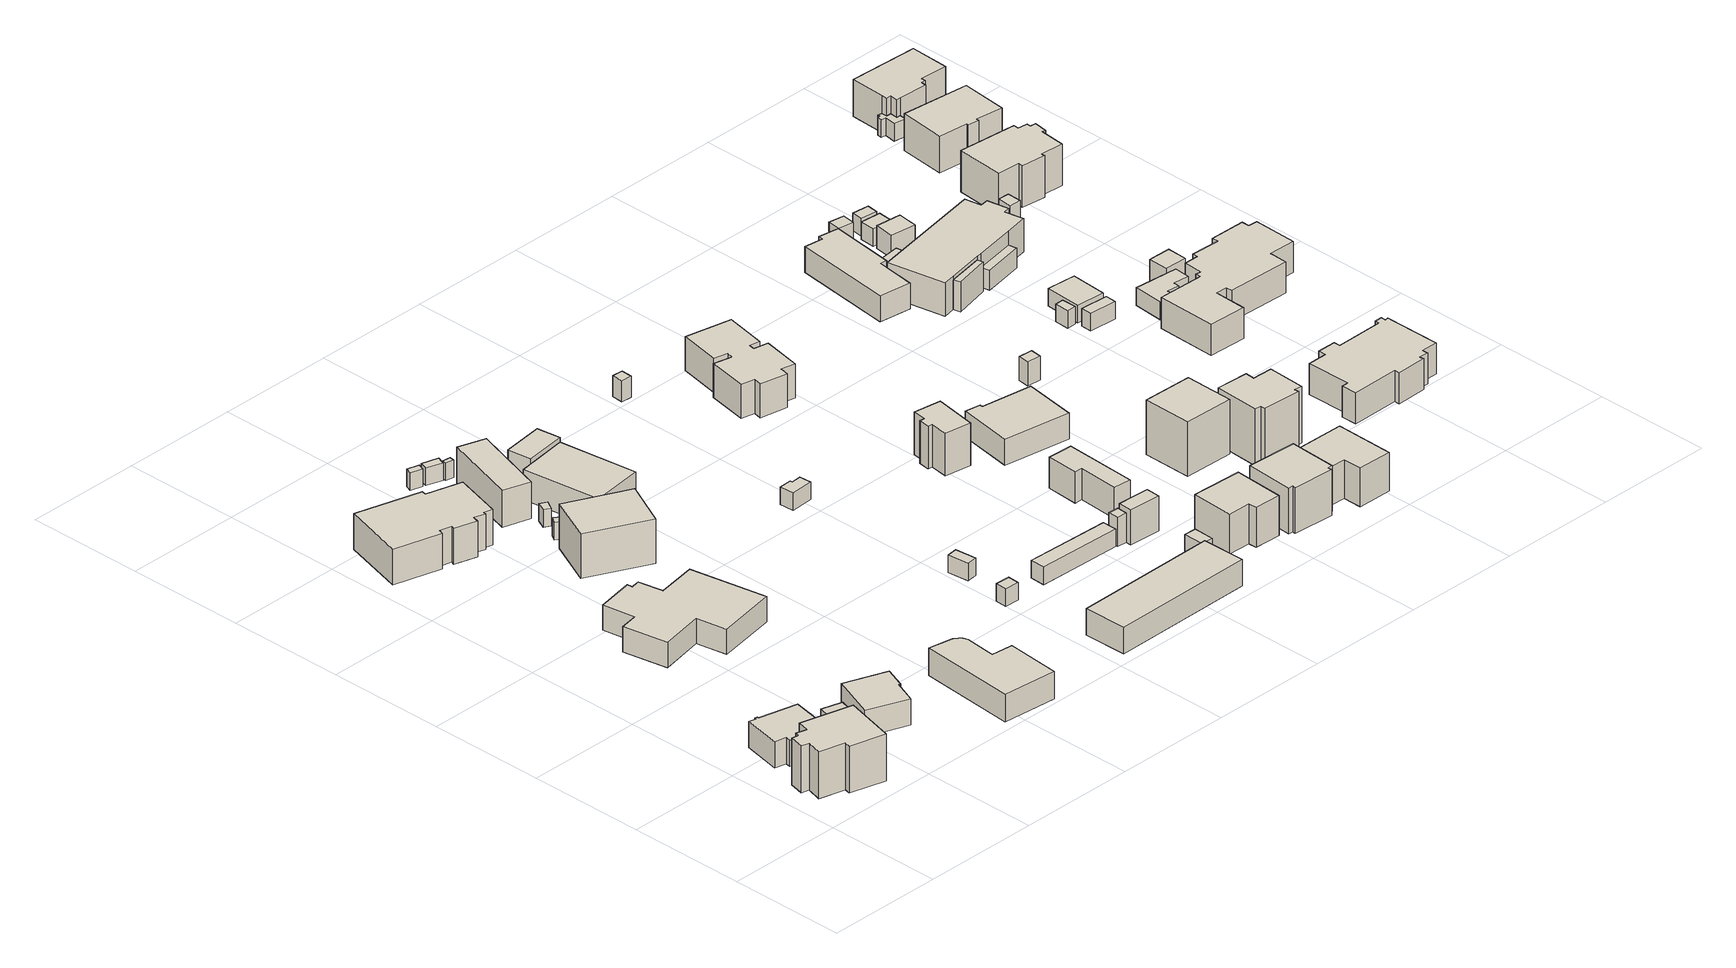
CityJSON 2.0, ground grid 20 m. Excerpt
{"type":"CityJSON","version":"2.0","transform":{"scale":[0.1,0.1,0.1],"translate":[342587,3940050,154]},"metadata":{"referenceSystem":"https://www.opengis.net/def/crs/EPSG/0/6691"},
"CityObjects":{
"building1":{"type":"Building","attributes":{"usage":"411","measuredHeight":9.1,"storeysAboveGround":2,"BuildingIDAttribute.prefecture":"14","BuildingIDAttribute.city":"14151","BuildingDetailAttribute.totalFloorArea":157.41,"BuildingDetailAttribute.buildingFootprintArea":78.7,"BuildingDetailAttribute.buildingStructureType":"610","BuildingDetailAttribute.buildingStructureOrgType":"2","BuildingDetailAttribute.orgUsage":"10","BuildingDetailAttribute.surveyYear":2015,"BuildingLandSlideRiskAttribute.description":"1","BuildingLandSlideRiskAttribute.areaType":"1"},"geometry":[{"type":"Solid","lod":"1","boundaries":[[[[0,1,2,3,4,5,6,7,8,9,10,11]],[[10,12,13,11]],[[9,14,12,10]],[[8,15,14,9]],[[7,16,15,8]],[[6,17,16,7]],[[5,18,17,6]],[[4,19,18,5]],[[3,20,19,4]],[[2,21,20,3]],[[1,22,21,2]],[[0,23,22,1]],[[11,13,23,0]],[[12,14,15,16,17,18,19,20,21,22,23,13]]]]}]},
"building2":{"type":"Building","attributes":{"usage":"411","measuredHeight":5.2,"storeysAboveGround":1,"BuildingIDAttribute.prefecture":"14","BuildingIDAttribute.city":"14151","BuildingDetailAttribute.totalFloorArea":47.4,"BuildingDetailAttribute.buildingFootprintArea":47.4,"BuildingDetailAttribute.buildingStructureType":"601","BuildingDetailAttribute.buildingStructureOrgType":"1","BuildingDetailAttribute.orgUsage":"10","BuildingDetailAttribute.surveyYear":2015,"BuildingLandSlideRiskAttribute.description":"1","BuildingLandSlideRiskAttribute.areaType":"1"},"geometry":[{"type":"Solid","lod":"1","boundaries":[[[[24,25,26,27,28,29,30,31,32,33,34,35]],[[34,36,37,35]],[[33,38,36,34]],[[32,39,38,33]],[[31,40,39,32]],[[30,41,40,31]],[[29,42,41,30]],[[28,43,42,29]],[[27,44,43,28]],[[26,45,44,27]],[[25,46,45,26]],[[24,47,46,25]],[[35,37,47,24]],[[36,38,39,40,41,42,43,44,45,46,47,37]]]]}]},
"building3":{"type":"Building","attributes":{"measuredHeight":3.4,"BuildingIDAttribute.prefecture":"14","BuildingIDAttribute.city":"14151","BuildingDetailAttribute.surveyYear":2015,"BuildingLandSlideRiskAttribute.description":"1","BuildingLandSlideRiskAttribute.areaType":"1"},"geometry":[{"type":"Solid","lod":"1","boundaries":[[[[48,49,50,51]],[[50,52,53,51]],[[49,54,52,50]],[[48,55,54,49]],[[51,53,55,48]],[[52,54,55,53]]]]}]},
"building4":{"type":"Building","attributes":{"usage":"402","measuredHeight":5.1,"storeysAboveGround":1,"BuildingIDAttribute.prefecture":"14","BuildingIDAttribute.city":"14151","BuildingDetailAttribute.totalFloorArea":48.58,"BuildingDetailAttribute.buildingFootprintArea":48.58,"BuildingDetailAttribute.buildingStructureType":"601","BuildingDetailAttribute.buildingStructureOrgType":"1","BuildingDetailAttribute.orgUsage":"71","BuildingDetailAttribute.surveyYear":2015,"BuildingLandSlideRiskAttribute.description":"1","BuildingLandSlideRiskAttribute.areaType":"1"},"geometry":[{"type":"Solid","lod":"1","boundaries":[[[[56,57,58,59,60,61]],[[60,62,63,61]],[[59,64,62,60]],[[58,65,64,59]],[[57,66,65,58]],[[56,67,66,57]],[[61,63,67,56]],[[62,64,65,66,67,63]]]]}]},
"building5":{"type":"Building","attributes":{"usage":"422","measuredHeight":5.3,"storeysAboveGround":1,"BuildingIDAttribute.prefecture":"14","BuildingIDAttribute.city":"14151","BuildingDetailAttribute.totalFloorArea":182.31,"BuildingDetailAttribute.buildingFootprintArea":182.31,"BuildingDetailAttribute.buildingStructureType":"601","BuildingDetailAttribute.buildingStructureOrgType":"1","BuildingDetailAttribute.orgUsage":"137","BuildingDetailAttribute.surveyYear":2015,"BuildingLandSlideRiskAttribute.description":"1","BuildingLandSlideRiskAttribute.areaType":"1"},"geometry":[{"type":"Solid","lod":"1","boundaries":[[[[68,69,70,71,72,73,74,75,76,77,78,79]],[[78,80,81,79]],[[77,82,80,78]],[[76,83,82,77]],[[75,84,83,76]],[[74,85,84,75]],[[73,86,85,74]],[[72,87,86,73]],[[71,88,87,72]],[[70,89,88,71]],[[69,90,89,70]],[[68,91,90,69]],[[79,81,91,68]],[[80,82,83,84,85,86,87,88,89,90,91,81]]]]}]},
"building6":{"type":"Building","attributes":{"usage":"411","measuredHeight":7.1,"storeysAboveGround":1,"BuildingIDAttribute.prefecture":"14","BuildingIDAttribute.city":"14151","BuildingDetailAttribute.totalFloorArea":147.9,"BuildingDetailAttribute.buildingFootprintArea":147.9,"BuildingDetailAttribute.buildingStructureType":"601","BuildingDetailAttribute.buildingStructureOrgType":"1","BuildingDetailAttribute.orgUsage":"10","BuildingDetailAttribute.surveyYear":2015,"BuildingLandSlideRiskAttribute.description":"1","BuildingLandSlideRiskAttribute.areaType":"1"},"geometry":[{"type":"Solid","lod":"1","boundaries":[[[[92,93,94,95,96,97,98,99,100,101,102,103,104,105]],[[104,106,107,105]],[[103,108,106,104]],[[102,109,108,103]],[[101,110,109,102]],[[100,111,110,101]],[[99,112,111,100]],[[98,113,112,99]],[[97,114,113,98]],[[96,115,114,97]],[[95,116,115,96]],[[94,117,116,95]],[[93,118,117,94]],[[92,119,118,93]],[[105,107,119,92]],[[106,108,109,110,111,112,113,114,115,116,117,118,119,107]]]]}]},
"building7":{"type":"Building","attributes":{"usage":"401","measuredHeight":5.6,"storeysAboveGround":1,"BuildingIDAttribute.prefecture":"14","BuildingIDAttribute.city":"14151","BuildingDetailAttribute.totalFloorArea":101.73,"BuildingDetailAttribute.buildingFootprintArea":101.73,"BuildingDetailAttribute.buildingStructureType":"601","BuildingDetailAttribute.buildingStructureOrgType":"1","BuildingDetailAttribute.orgUsage":"61","BuildingDetailAttribute.surveyYear":2015,"BuildingLandSlideRiskAttribute.description":"1","BuildingLandSlideRiskAttribute.areaType":"1"},"geometry":[{"type":"Solid","lod":"1","boundaries":[[[[120,121,122,123,124,125,126,127,128]],[[127,129,130,128]],[[126,131,129,127]],[[125,132,131,126]],[[124,133,132,125]],[[123,134,133,124]],[[122,135,134,123]],[[121,136,135,122]],[[120,137,136,121]],[[128,130,137,120]],[[129,131,132,133,134,135,136,137,130]]]]}]},
"building8":{"type":"Building","attributes":{"usage":"411","measuredHeight":8.4,"storeysAboveGround":2,"BuildingIDAttribute.prefecture":"14","BuildingIDAttribute.city":"14151","BuildingDetailAttribute.totalFloorArea":139.71,"BuildingDetailAttribute.buildingFootprintArea":69.86,"BuildingDetailAttribute.buildingStructureType":"610","BuildingDetailAttribute.buildingStructureOrgType":"2","BuildingDetailAttribute.orgUsage":"10","BuildingDetailAttribute.surveyYear":2015,"BuildingLandSlideRiskAttribute.description":"1","BuildingLandSlideRiskAttribute.areaType":"1"},"geometry":[{"type":"Solid","lod":"1","boundaries":[[[[138,139,140,141]],[[140,142,143,141]],[[139,144,142,140]],[[138,145,144,139]],[[141,143,145,138]],[[142,144,145,143]]]]}]},
"building9":{"type":"Building","attributes":{"BuildingIDAttribute.prefecture":"14","BuildingIDAttribute.city":"14151","BuildingDetailAttribute.surveyYear":2015,"BuildingLandSlideRiskAttribute.description":"1","BuildingLandSlideRiskAttribute.areaType":"1"},"geometry":[{"type":"Solid","lod":"1","boundaries":[[[[146,147,148,149]],[[148,150,151,149]],[[147,152,150,148]],[[146,153,152,147]],[[149,151,153,146]],[[150,152,153,151]]]]}]},
"building10":{"type":"Building","attributes":{"BuildingIDAttribute.prefecture":"14","BuildingIDAttribute.city":"14151","BuildingDetailAttribute.surveyYear":2015,"BuildingLandSlideRiskAttribute.description":"1","BuildingLandSlideRiskAttribute.areaType":"1"},"geometry":[{"type":"Solid","lod":"1","boundaries":[[[[154,155,156,157]],[[156,158,159,157]],[[155,160,158,156]],[[154,161,160,155]],[[157,159,161,154]],[[158,160,161,159]]]]}]},
"building11":{"type":"Building","attributes":{"BuildingIDAttribute.prefecture":"14","BuildingIDAttribute.city":"14151","BuildingDetailAttribute.surveyYear":2015,"BuildingLandSlideRiskAttribute.description":"1","BuildingLandSlideRiskAttribute.areaType":"1"},"geometry":[{"type":"Solid","lod":"1","boundaries":[[[[162,163,164,165]],[[164,166,167,165]],[[163,168,166,164]],[[162,169,168,163]],[[165,167,169,162]],[[166,168,169,167]]]]}]},
"building12":{"type":"Building","attributes":{"usage":"411","measuredHeight":7.2,"storeysAboveGround":1,"BuildingIDAttribute.prefecture":"14","BuildingIDAttribute.city":"14151","BuildingDetailAttribute.totalFloorArea":51.09,"BuildingDetailAttribute.buildingFootprintArea":51.09,"BuildingDetailAttribute.buildingStructureType":"601","BuildingDetailAttribute.buildingStructureOrgType":"1","BuildingDetailAttribute.orgUsage":"10","BuildingDetailAttribute.surveyYear":2015,"BuildingLandSlideRiskAttribute.description":"1","BuildingLandSlideRiskAttribute.areaType":"1"},"geometry":[{"type":"Solid","lod":"1","boundaries":[[[[170,171,172,173]],[[172,174,175,173]],[[171,176,174,172]],[[170,177,176,171]],[[173,175,177,170]],[[174,176,177,175]]]]}]},
"building13":{"type":"Building","attributes":{"BuildingIDAttribute.prefecture":"14","BuildingIDAttribute.city":"14151","BuildingDetailAttribute.surveyYear":2015,"BuildingLandSlideRiskAttribute.description":"1","BuildingLandSlideRiskAttribute.areaType":"1"},"geometry":[{"type":"Solid","lod":"1","boundaries":[[[[178,179,180,181]],[[180,182,183,181]],[[179,184,182,180]],[[178,185,184,179]],[[181,183,185,178]],[[182,184,185,183]]]]}]},
"building14":{"type":"Building","attributes":{"measuredHeight":3.3,"BuildingIDAttribute.prefecture":"14","BuildingIDAttribute.city":"14151","BuildingDetailAttribute.surveyYear":2015,"BuildingLandSlideRiskAttribute.description":"1","BuildingLandSlideRiskAttribute.areaType":"1"},"geometry":[{"type":"Solid","lod":"1","boundaries":[[[[186,187,188,189]],[[188,190,191,189]],[[187,192,190,188]],[[186,193,192,187]],[[189,191,193,186]],[[190,192,193,191]]]]}]},
"building15":{"type":"Building","attributes":{"usage":"422","measuredHeight":5.8,"storeysAboveGround":2,"BuildingIDAttribute.prefecture":"14","BuildingIDAttribute.city":"14151","BuildingDetailAttribute.totalFloorArea":242.27,"BuildingDetailAttribute.buildingFootprintArea":121.13,"BuildingDetailAttribute.buildingStructureType":"601","BuildingDetailAttribute.buildingStructureOrgType":"1","BuildingDetailAttribute.orgUsage":"137","BuildingDetailAttribute.surveyYear":2015,"BuildingLandSlideRiskAttribute.description":"1","BuildingLandSlideRiskAttribute.areaType":"1"},"geometry":[{"type":"Solid","lod":"1","boundaries":[[[[194,195,196,197,198]],[[197,199,200,198]],[[196,201,199,197]],[[195,202,201,196]],[[194,203,202,195]],[[198,200,203,194]],[[199,201,202,203,200]]]]}]},
"building16":{"type":"Building","attributes":{"measuredHeight":5.6,"BuildingIDAttribute.prefecture":"14","BuildingIDAttribute.city":"14151","BuildingDetailAttribute.surveyYear":2015,"BuildingLandSlideRiskAttribute.description":"1","BuildingLandSlideRiskAttribute.areaType":"1"},"geometry":[{"type":"Solid","lod":"1","boundaries":[[[[204,205,206,207]],[[206,208,209,207]],[[205,210,208,206]],[[204,211,210,205]],[[207,209,211,204]],[[208,210,211,209]]]]}]},
"building17":{"type":"Building","attributes":{"BuildingIDAttribute.prefecture":"14","BuildingIDAttribute.city":"14151","BuildingDetailAttribute.surveyYear":2015,"BuildingLandSlideRiskAttribute.description":"1","BuildingLandSlideRiskAttribute.areaType":"1"},"geometry":[{"type":"Solid","lod":"1","boundaries":[[[[212,213,214,215]],[[214,216,217,215]],[[213,218,216,214]],[[212,219,218,213]],[[215,217,219,212]],[[216,218,219,217]]]]}]},
"building18":{"type":"Building","attributes":{"BuildingIDAttribute.prefecture":"14","BuildingIDAttribute.city":"14151","BuildingDetailAttribute.surveyYear":2015,"BuildingLandSlideRiskAttribute.description":"1","BuildingLandSlideRiskAttribute.areaType":"1"},"geometry":[{"type":"Solid","lod":"1","boundaries":[[[[220,221,222,223]],[[222,224,225,223]],[[221,226,224,222]],[[220,227,226,221]],[[223,225,227,220]],[[224,226,227,225]]]]}]},
"building19":{"type":"Building","attributes":{"BuildingIDAttribute.prefecture":"14","BuildingIDAttribute.city":"14151","BuildingDetailAttribute.surveyYear":2015,"BuildingLandSlideRiskAttribute.description":"1","BuildingLandSlideRiskAttribute.areaType":"1"},"geometry":[{"type":"Solid","lod":"1","boundaries":[[[[228,229,230,231,232,233]],[[232,234,235,233]],[[231,236,234,232]],[[230,237,236,231]],[[229,238,237,230]],[[228,239,238,229]],[[233,235,239,228]],[[234,236,237,238,239,235]]]]}]},
"building20":{"type":"Building","attributes":{"usage":"431","measuredHeight":4.7,"storeysAboveGround":1,"BuildingIDAttribute.prefecture":"14","BuildingIDAttribute.city":"14151","BuildingDetailAttribute.totalFloorArea":155.9,"BuildingDetailAttribute.buildingFootprintArea":155.9,"BuildingDetailAttribute.buildingStructureType":"601","BuildingDetailAttribute.buildingStructureOrgType":"1","BuildingDetailAttribute.orgUsage":"141","BuildingDetailAttribute.surveyYear":2015,"BuildingLandSlideRiskAttribute.description":"1","BuildingLandSlideRiskAttribute.areaType":"1"},"geometry":[{"type":"Solid","lod":"1","boundaries":[[[[240,241,242,243]],[[242,244,245,243]],[[241,246,244,242]],[[240,247,246,241]],[[243,245,247,240]],[[244,246,247,245]]]]}]},
"building21":{"type":"Building","attributes":{"BuildingIDAttribute.prefecture":"14","BuildingIDAttribute.city":"14151","BuildingDetailAttribute.surveyYear":2015,"BuildingLandSlideRiskAttribute.description":"1","BuildingLandSlideRiskAttribute.areaType":"1"},"geometry":[{"type":"Solid","lod":"1","boundaries":[[[[248,249,250,251]],[[250,252,253,251]],[[249,254,252,250]],[[248,255,254,249]],[[251,253,255,248]],[[252,254,255,253]]]]}]},
"building22":{"type":"Building","attributes":{"measuredHeight":3.8,"BuildingIDAttribute.prefecture":"14","BuildingIDAttribute.city":"14151","BuildingDetailAttribute.surveyYear":2015,"BuildingLandSlideRiskAttribute.description":"1","BuildingLandSlideRiskAttribute.areaType":"1"},"geometry":[{"type":"Solid","lod":"1","boundaries":[[[[256,257,258,259]],[[258,260,261,259]],[[257,262,260,258]],[[256,263,262,257]],[[259,261,263,256]],[[260,262,263,261]]]]}]},
"building23":{"type":"Building","attributes":{"measuredHeight":5.1,"BuildingIDAttribute.prefecture":"14","BuildingIDAttribute.city":"14151","BuildingDetailAttribute.surveyYear":2015,"BuildingLandSlideRiskAttribute.description":"1","BuildingLandSlideRiskAttribute.areaType":"1"},"geometry":[{"type":"Solid","lod":"1","boundaries":[[[[264,265,266,267]],[[266,268,269,267]],[[265,270,268,266]],[[264,271,270,265]],[[267,269,271,264]],[[268,270,271,269]]]]}]},
"building24":{"type":"Building","attributes":{"measuredHeight":4,"BuildingIDAttribute.prefecture":"14","BuildingIDAttribute.city":"14151","BuildingDetailAttribute.surveyYear":2015,"BuildingLandSlideRiskAttribute.description":"1","BuildingLandSlideRiskAttribute.areaType":"1"},"geometry":[{"type":"Solid","lod":"1","boundaries":[[[[272,273,274,275]],[[274,276,277,275]],[[273,278,276,274]],[[272,279,278,273]],[[275,277,279,272]],[[276,278,279,277]]]]}]},
"building25":{"type":"Building","attributes":{"measuredHeight":6.2,"BuildingIDAttribute.prefecture":"14","BuildingIDAttribute.city":"14151","BuildingDetailAttribute.surveyYear":2015,"BuildingLandSlideRiskAttribute.description":"1","BuildingLandSlideRiskAttribute.areaType":"1"},"geometry":[{"type":"Solid","lod":"1","boundaries":[[[[280,281,282,283]],[[282,284,285,283]],[[281,286,284,282]],[[280,287,286,281]],[[283,285,287,280]],[[284,286,287,285]]]]}]},
"building26":{"type":"Building","attributes":{"usage":"421","measuredHeight":8,"storeysAboveGround":2,"BuildingIDAttribute.prefecture":"14","BuildingIDAttribute.city":"14151","BuildingDetailAttribute.totalFloorArea":49.6,"BuildingDetailAttribute.buildingFootprintArea":24.8,"BuildingDetailAttribute.buildingStructureType":"610","BuildingDetailAttribute.buildingStructureOrgType":"2","BuildingDetailAttribute.orgUsage":"120","BuildingDetailAttribute.surveyYear":2015,"BuildingLandSlideRiskAttribute.description":"1","BuildingLandSlideRiskAttribute.areaType":"1"},"geometry":[{"type":"Solid","lod":"1","boundaries":[[[[288,289,290,291,292,293,294,295]],[[294,296,297,295]],[[293,298,296,294]],[[292,299,298,293]],[[291,300,299,292]],[[290,301,300,291]],[[289,302,301,290]],[[288,303,302,289]],[[295,297,303,288]],[[296,298,299,300,301,302,303,297]]]]}]},
"building27":{"type":"Building","attributes":{"measuredHeight":7.4,"BuildingIDAttribute.prefecture":"14","BuildingIDAttribute.city":"14151","BuildingDetailAttribute.surveyYear":2015,"BuildingLandSlideRiskAttribute.description":"1","BuildingLandSlideRiskAttribute.areaType":"1"},"geometry":[{"type":"Solid","lod":"1","boundaries":[[[[304,305,306,307,308,309,310,311,312,313,314,315,316,317,318,319]],[[318,320,321,319]],[[317,322,320,318]],[[316,323,322,317]],[[315,324,323,316]],[[314,325,324,315]],[[313,326,325,314]],[[312,327,326,313]],[[311,328,327,312]],[[310,329,328,311]],[[309,330,329,310]],[[308,331,330,309]],[[307,332,331,308]],[[306,333,332,307]],[[305,334,333,306]],[[304,335,334,305]],[[319,321,335,304]],[[320,322,323,324,325,326,327,328,329,330,331,332,333,334,335,321]]]]}]},
"building28":{"type":"Building","attributes":{"measuredHeight":5.7,"BuildingIDAttribute.prefecture":"14","BuildingIDAttribute.city":"14151","BuildingDetailAttribute.surveyYear":2015,"BuildingLandSlideRiskAttribute.description":"1","BuildingLandSlideRiskAttribute.areaType":"1"},"geometry":[{"type":"Solid","lod":"1","boundaries":[[[[336,337,338,339,340,341]],[[340,342,343,341]],[[339,344,342,340]],[[338,345,344,339]],[[337,346,345,338]],[[336,347,346,337]],[[341,343,347,336]],[[342,344,345,346,347,343]]]]}]},
"building29":{"type":"Building","attributes":{"measuredHeight":7.9,"BuildingIDAttribute.prefecture":"14","BuildingIDAttribute.city":"14151","BuildingDetailAttribute.surveyYear":2015,"BuildingLandSlideRiskAttribute.description":"1","BuildingLandSlideRiskAttribute.areaType":"1"},"geometry":[{"type":"Solid","lod":"1","boundaries":[[[[348,349,350,351,352,353]],[[352,354,355,353]],[[351,356,354,352]],[[350,357,356,351]],[[349,358,357,350]],[[348,359,358,349]],[[353,355,359,348]],[[354,356,357,358,359,355]]]]}]},
"building30":{"type":"Building","attributes":{"usage":"401","measuredHeight":5.5,"storeysAboveGround":2,"BuildingIDAttribute.prefecture":"14","BuildingIDAttribute.city":"14151","BuildingDetailAttribute.totalFloorArea":133.52,"BuildingDetailAttribute.buildingFootprintArea":66.76,"BuildingDetailAttribute.buildingStructureType":"601","BuildingDetailAttribute.buildingStructureOrgType":"1","BuildingDetailAttribute.orgUsage":"61","BuildingDetailAttribute.surveyYear":2015,"BuildingLandSlideRiskAttribute.description":"1","BuildingLandSlideRiskAttribute.areaType":"1"},"geometry":[{"type":"Solid","lod":"1","boundaries":[[[[360,361,362,363,364,365]],[[364,366,367,365]],[[363,368,366,364]],[[362,369,368,363]],[[361,370,369,362]],[[360,371,370,361]],[[365,367,371,360]],[[366,368,369,370,371,367]]]]}]},
"building31":{"type":"Building","attributes":{"measuredHeight":8.7,"BuildingIDAttribute.prefecture":"14","BuildingIDAttribute.city":"14151","BuildingDetailAttribute.surveyYear":2015,"BuildingLandSlideRiskAttribute.description":"1","BuildingLandSlideRiskAttribute.areaType":"1"},"geometry":[{"type":"Solid","lod":"1","boundaries":[[[[372,373,374,375,376,377,378,379]],[[378,380,381,379]],[[377,382,380,378]],[[376,383,382,377]],[[375,384,383,376]],[[374,385,384,375]],[[373,386,385,374]],[[372,387,386,373]],[[379,381,387,372]],[[380,382,383,384,385,386,387,381]]]]}]},
"building32":{"type":"Building","attributes":{"measuredHeight":10.1,"BuildingIDAttribute.prefecture":"14","BuildingIDAttribute.city":"14151","BuildingDetailAttribute.surveyYear":2015,"BuildingLandSlideRiskAttribute.description":"1","BuildingLandSlideRiskAttribute.areaType":"1"},"geometry":[{"type":"Solid","lod":"1","boundaries":[[[[388,389,390,391]],[[390,392,393,391]],[[389,394,392,390]],[[388,395,394,389]],[[391,393,395,388]],[[392,394,395,393]]]]}]},
"building33":{"type":"Building","attributes":{"measuredHeight":7.5,"BuildingIDAttribute.prefecture":"14","BuildingIDAttribute.city":"14151","BuildingDetailAttribute.surveyYear":2015,"BuildingLandSlideRiskAttribute.description":"1","BuildingLandSlideRiskAttribute.areaType":"1"},"geometry":[{"type":"Solid","lod":"1","boundaries":[[[[396,397,398,399,400,401,402,403]],[[402,404,405,403]],[[401,406,404,402]],[[400,407,406,401]],[[399,408,407,400]],[[398,409,408,399]],[[397,410,409,398]],[[396,411,410,397]],[[403,405,411,396]],[[404,406,407,408,409,410,411,405]]]]}]},
"building34":{"type":"Building","attributes":{"measuredHeight":6.1,"BuildingIDAttribute.prefecture":"14","BuildingIDAttribute.city":"14151","BuildingDetailAttribute.surveyYear":2015,"BuildingLandSlideRiskAttribute.description":"1","BuildingLandSlideRiskAttribute.areaType":"1"},"geometry":[{"type":"Solid","lod":"1","boundaries":[[[[412,413,414,415]],[[414,416,417,415]],[[413,418,416,414]],[[412,419,418,413]],[[415,417,419,412]],[[416,418,419,417]]]]}]},
"building35":{"type":"Building","attributes":{"measuredHeight":10.5,"BuildingIDAttribute.prefecture":"14","BuildingIDAttribute.city":"14151","BuildingDetailAttribute.surveyYear":2015,"BuildingLandSlideRiskAttribute.description":"1","BuildingLandSlideRiskAttribute.areaType":"1"},"geometry":[{"type":"Solid","lod":"1","boundaries":[[[[420,421,422,423,424,425,426,427,428,429]],[[428,430,431,429]],[[427,432,430,428]],[[426,433,432,427]],[[425,434,433,426]],[[424,435,434,425]],[[423,436,435,424]],[[422,437,436,423]],[[421,438,437,422]],[[420,439,438,421]],[[429,431,439,420]],[[430,432,433,434,435,436,437,438,439,431]]]]}]},
"building36":{"type":"Building","attributes":{"usage":"411","measuredHeight":8.3,"storeysAboveGround":1,"BuildingIDAttribute.prefecture":"14","BuildingIDAttribute.city":"14151","BuildingDetailAttribute.totalFloorArea":92.36,"BuildingDetailAttribute.buildingFootprintArea":92.36,"BuildingDetailAttribute.buildingStructureType":"601","BuildingDetailAttribute.buildingStructureOrgType":"1","BuildingDetailAttribute.orgUsage":"10","BuildingDetailAttribute.surveyYear":2015,"BuildingLandSlideRiskAttribute.description":"1","BuildingLandSlideRiskAttribute.areaType":"1"},"geometry":[{"type":"Solid","lod":"1","boundaries":[[[[440,441,442,443,444,445,446,447,448]],[[447,449,450,448]],[[446,451,449,447]],[[445,452,451,446]],[[444,453,452,445]],[[443,454,453,444]],[[442,455,454,443]],[[441,456,455,442]],[[440,457,456,441]],[[448,450,457,440]],[[449,451,452,453,454,455,456,457,450]]]]}]},
"building37":{"type":"Building","attributes":{"measuredHeight":6.8,"BuildingIDAttribute.prefecture":"14","BuildingIDAttribute.city":"14151","BuildingDetailAttribute.surveyYear":2015,"BuildingLandSlideRiskAttribute.description":"1","BuildingLandSlideRiskAttribute.areaType":"1"},"geometry":[{"type":"Solid","lod":"1","boundaries":[[[[458,459,460,461]],[[460,462,463,461]],[[459,464,462,460]],[[458,465,464,459]],[[461,463,465,458]],[[462,464,465,463]]]]}]},
"building38":{"type":"Building","attributes":{"BuildingIDAttribute.prefecture":"14","BuildingIDAttribute.city":"14151","BuildingDetailAttribute.surveyYear":2015,"BuildingLandSlideRiskAttribute.description":"1","BuildingLandSlideRiskAttribute.areaType":"1"},"geometry":[{"type":"Solid","lod":"1","boundaries":[[[[466,467,468,469]],[[468,470,471,469]],[[467,472,470,468]],[[466,473,472,467]],[[469,471,473,466]],[[470,472,473,471]]]]}]},
"building39":{"type":"Building","attributes":{"BuildingIDAttribute.prefecture":"14","BuildingIDAttribute.city":"14151","BuildingDetailAttribute.surveyYear":2015,"BuildingLandSlideRiskAttribute.description":"1","BuildingLandSlideRiskAttribute.areaType":"1"},"geometry":[{"type":"Solid","lod":"1","boundaries":[[[[474,475,476,477]],[[476,478,479,477]],[[475,480,478,476]],[[474,481,480,475]],[[477,479,481,474]],[[478,480,481,479]]]]}]},
"building40":{"type":"Building","attributes":{"BuildingIDAttribute.prefecture":"14","BuildingIDAttribute.city":"14151","BuildingDetailAttribute.surveyYear":2015,"BuildingLandSlideRiskAttribute.description":"1","BuildingLandSlideRiskAttribute.areaType":"1"},"geometry":[{"type":"Solid","lod":"1","boundaries":[[[[482,483,484,485]],[[484,486,487,485]],[[483,488,486,484]],[[482,489,488,483]],[[485,487,489,482]],[[486,488,489,487]]]]}]},
"building41":{"type":"Building","attributes":{"BuildingIDAttribute.prefecture":"14","BuildingIDAttribute.city":"14151","BuildingDetailAttribute.surveyYear":2015,"BuildingLandSlideRiskAttribute.description":"1","BuildingLandSlideRiskAttribute.areaType":"1"},"geometry":[{"type":"Solid","lod":"1","boundaries":[[[[490,491,492,493]],[[492,494,495,493]],[[491,496,494,492]],[[490,497,496,491]],[[493,495,497,490]],[[494,496,497,495]]]]}]},
"building42":{"type":"Building","attributes":{"usage":"411","measuredHeight":7.7,"storeysAboveGround":1,"BuildingIDAttribute.prefecture":"14","BuildingIDAttribute.city":"14151","BuildingDetailAttribute.totalFloorArea":174.85,"BuildingDetailAttribute.buildingFootprintArea":174.85,"BuildingDetailAttribute.buildingStructureType":"601","BuildingDetailAttribute.buildingStructureOrgType":"1","BuildingDetailAttribute.orgUsage":"10","BuildingDetailAttribute.surveyYear":2015,"BuildingLandSlideRiskAttribute.description":"1","BuildingLandSlideRiskAttribute.areaType":"1"},"geometry":[{"type":"Solid","lod":"1","boundaries":[[[[498,499,500,501,461,460,502,503,504,505,506,507]],[[506,508,509,507]],[[505,510,508,506]],[[504,511,510,505]],[[503,512,511,504]],[[502,513,512,503]],[[460,514,513,502]],[[461,515,514,460]],[[501,516,515,461]],[[500,517,516,501]],[[499,518,517,500]],[[498,519,518,499]],[[507,509,519,498]],[[508,510,511,512,513,514,515,516,517,518,519,509]]]]}]},
"building43":{"type":"Building","attributes":{"usage":"411","storeysAboveGround":1,"BuildingIDAttribute.prefecture":"14","BuildingIDAttribute.city":"14151","BuildingDetailAttribute.totalFloorArea":25.11,"BuildingDetailAttribute.buildingFootprintArea":25.11,"BuildingDetailAttribute.buildingStructureType":"601","BuildingDetailAttribute.buildingStructureOrgType":"1","BuildingDetailAttribute.orgUsage":"10","BuildingDetailAttribute.surveyYear":2015,"BuildingLandSlideRiskAttribute.description":"1","BuildingLandSlideRiskAttribute.areaType":"1"},"geometry":[{"type":"Solid","lod":"1","boundaries":[[[[520,521,522,523]],[[522,524,525,523]],[[521,526,524,522]],[[520,527,526,521]],[[523,525,527,520]],[[524,526,527,525]]]]}]},
"building44":{"type":"Building","attributes":{"measuredHeight":5.1,"BuildingIDAttribute.prefecture":"14","BuildingIDAttribute.city":"14151","BuildingDetailAttribute.surveyYear":2015,"BuildingLandSlideRiskAttribute.description":"1","BuildingLandSlideRiskAttribute.areaType":"1"},"geometry":[{"type":"Solid","lod":"1","boundaries":[[[[528,529,530,531]],[[530,532,533,531]],[[529,534,532,530]],[[528,535,534,529]],[[531,533,535,528]],[[532,534,535,533]]]]}]},
"building45":{"type":"Building","attributes":{"BuildingIDAttribute.prefecture":"14","BuildingIDAttribute.city":"14151","BuildingDetailAttribute.surveyYear":2015,"BuildingLandSlideRiskAttribute.description":"1","BuildingLandSlideRiskAttribute.areaType":"1"},"geometry":[{"type":"Solid","lod":"1","boundaries":[[[[536,537,538,539]],[[538,540,541,539]],[[537,542,540,538]],[[536,543,542,537]],[[539,541,543,536]],[[540,542,543,541]]]]}]},
"building46":{"type":"Building","attributes":{"measuredHeight":3.8,"BuildingIDAttribute.prefecture":"14","BuildingIDAttribute.city":"14151","BuildingDetailAttribute.surveyYear":2015,"BuildingLandSlideRiskAttribute.description":"1","BuildingLandSlideRiskAttribute.areaType":"1"},"geometry":[{"type":"Solid","lod":"1","boundaries":[[[[544,545,501,500]],[[501,546,547,500]],[[545,548,546,501]],[[544,549,548,545]],[[500,547,549,544]],[[546,548,549,547]]]]}]},
"building47":{"type":"Building","attributes":{"BuildingIDAttribute.prefecture":"14","BuildingIDAttribute.city":"14151","BuildingDetailAttribute.surveyYear":2015,"BuildingLandSlideRiskAttribute.description":"1","BuildingLandSlideRiskAttribute.areaType":"1"},"geometry":[{"type":"Solid","lod":"1","boundaries":[[[[550,551,552,553]],[[552,554,555,553]],[[551,556,554,552]],[[550,557,556,551]],[[553,555,557,550]],[[554,556,557,555]]]]}]},
"building48":{"type":"Building","attributes":{"usage":"411","measuredHeight":6.9,"storeysAboveGround":1,"BuildingIDAttribute.prefecture":"14","BuildingIDAttribute.city":"14151","BuildingDetailAttribute.totalFloorArea":146.1,"BuildingDetailAttribute.buildingFootprintArea":146.1,"BuildingDetailAttribute.buildingStructureType":"601","BuildingDetailAttribute.buildingStructureOrgType":"1","BuildingDetailAttribute.orgUsage":"10","BuildingDetailAttribute.surveyYear":2015,"BuildingLandSlideRiskAttribute.description":"1","BuildingLandSlideRiskAttribute.areaType":"1"},"geometry":[{"type":"Solid","lod":"1","boundaries":[[[[558,559,560,561,562,563,564,565,566,567,568,569,570,571,572,573,574,575,576,577]],[[576,578,579,577]],[[575,580,578,576]],[[574,581,580,575]],[[573,582,581,574]],[[572,583,582,573]],[[571,584,583,572]],[[570,585,584,571]],[[569,586,585,570]],[[568,587,586,569]],[[567,588,587,568]],[[566,589,588,567]],[[565,590,589,566]],[[564,591,590,565]],[[563,592,591,564]],[[562,593,592,563]],[[561,594,593,562]],[[560,595,594,561]],[[559,596,595,560]],[[558,597,596,559]],[[577,579,597,558]],[[578,580,581,582,583,584,585,586,587,588,589,590,591,592,593,594,595,596,597,579]]]]}]},
"building49":{"type":"Building","attributes":{"usage":"411","storeysAboveGround":1,"BuildingIDAttribute.prefecture":"14","BuildingIDAttribute.city":"14151","BuildingDetailAttribute.totalFloorArea":25.26,"BuildingDetailAttribute.buildingFootprintArea":25.26,"BuildingDetailAttribute.buildingStructureType":"601","BuildingDetailAttribute.buildingStructureOrgType":"1","BuildingDetailAttribute.orgUsage":"10","BuildingDetailAttribute.surveyYear":2015,"BuildingLandSlideRiskAttribute.description":"1","BuildingLandSlideRiskAttribute.areaType":"1"},"geometry":[{"type":"Solid","lod":"1","boundaries":[[[[598,599,600,601,602,603,604,605]],[[604,606,607,605]],[[603,608,606,604]],[[602,609,608,603]],[[601,610,609,602]],[[600,611,610,601]],[[599,612,611,600]],[[598,613,612,599]],[[605,607,613,598]],[[606,608,609,610,611,612,613,607]]]]}]},
"building50":{"type":"Building","attributes":{"usage":"411","measuredHeight":7.8,"storeysAboveGround":2,"BuildingIDAttribute.prefecture":"14","BuildingIDAttribute.city":"14151","BuildingDetailAttribute.totalFloorArea":395.23,"BuildingDetailAttribute.buildingFootprintArea":197.62,"BuildingDetailAttribute.buildingStructureType":"601","BuildingDetailAttribute.buildingStructureOrgType":"1","BuildingDetailAttribute.orgUsage":"10","BuildingDetailAttribute.surveyYear":2015,"BuildingLandSlideRiskAttribute.description":"1","BuildingLandSlideRiskAttribute.areaType":"1"},"geometry":[{"type":"Solid","lod":"1","boundaries":[[[[614,615,616,617,618,619,620,621,622,623,624,625,626,627,628,629,630,631,632,633]],[[632,634,635,633]],[[631,636,634,632]],[[630,637,636,631]],[[629,638,637,630]],[[628,639,638,629]],[[627,640,639,628]],[[626,641,640,627]],[[625,642,641,626]],[[624,643,642,625]],[[623,644,643,624]],[[622,645,644,623]],[[621,646,645,622]],[[620,647,646,621]],[[619,648,647,620]],[[618,649,648,619]],[[617,650,649,618]],[[616,651,650,617]],[[615,652,651,616]],[[614,653,652,615]],[[633,635,653,614]],[[634,636,637,638,639,640,641,642,643,644,645,646,647,648,649,650,651,652,653,635]]]]}]},
"building51":{"type":"Building","attributes":{"measuredHeight":3.7,"BuildingIDAttribute.prefecture":"14","BuildingIDAttribute.city":"14151","BuildingDetailAttribute.surveyYear":2015,"BuildingLandSlideRiskAttribute.description":"1","BuildingLandSlideRiskAttribute.areaType":"1"},"geometry":[{"type":"Solid","lod":"1","boundaries":[[[[654,655,656,657]],[[656,658,659,657]],[[655,660,658,656]],[[654,661,660,655]],[[657,659,661,654]],[[658,660,661,659]]]]}]},
"building52":{"type":"Building","attributes":{"measuredHeight":4.2,"BuildingIDAttribute.prefecture":"14","BuildingIDAttribute.city":"14151","BuildingDetailAttribute.surveyYear":2015,"BuildingLandSlideRiskAttribute.description":"1","BuildingLandSlideRiskAttribute.areaType":"1"},"geometry":[{"type":"Solid","lod":"1","boundaries":[[[[662,663,664,665]],[[664,666,667,665]],[[663,668,666,664]],[[662,669,668,663]],[[665,667,669,662]],[[666,668,669,667]]]]}]},
"building53":{"type":"Building","attributes":{"usage":"411","measuredHeight":8.6,"storeysAboveGround":2,"BuildingIDAttribute.prefecture":"14","BuildingIDAttribute.city":"14151","BuildingDetailAttribute.totalFloorArea":144.04,"BuildingDetailAttribute.buildingFootprintArea":72.02,"BuildingDetailAttribute.buildingStructureType":"601","BuildingDetailAttribute.buildingStructureOrgType":"1","BuildingDetailAttribute.orgUsage":"10","BuildingDetailAttribute.surveyYear":2015,"BuildingLandSlideRiskAttribute.description":"1","BuildingLandSlideRiskAttribute.areaType":"1"},"geometry":[{"type":"Solid","lod":"1","boundaries":[[[[670,671,672,673,674,675,676,677,678,679,680,681,682,683]],[[682,684,685,683]],[[681,686,684,682]],[[680,687,686,681]],[[679,688,687,680]],[[678,689,688,679]],[[677,690,689,678]],[[676,691,690,677]],[[675,692,691,676]],[[674,693,692,675]],[[673,694,693,674]],[[672,695,694,673]],[[671,696,695,672]],[[670,697,696,671]],[[683,685,697,670]],[[684,686,687,688,689,690,691,692,693,694,695,696,697,685]]]]}]},
"building54":{"type":"Building","attributes":{"BuildingIDAttribute.prefecture":"14","BuildingIDAttribute.city":"14151","BuildingDetailAttribute.surveyYear":2015,"BuildingLandSlideRiskAttribute.description":"1","BuildingLandSlideRiskAttribute.areaType":"1"},"geometry":[{"type":"Solid","lod":"1","boundaries":[[[[698,699,700,701,702,703,704,705,706,707,708,709]],[[708,710,711,709]],[[707,712,710,708]],[[706,713,712,707]],[[705,714,713,706]],[[704,715,714,705]],[[703,716,715,704]],[[702,717,716,703]],[[701,718,717,702]],[[700,719,718,701]],[[699,720,719,700]],[[698,721,720,699]],[[709,711,721,698]],[[710,712,713,714,715,716,717,718,719,720,721,711]]]]}]},
"building55":{"type":"Building","attributes":{"usage":"411","measuredHeight":8.4,"storeysAboveGround":2,"BuildingIDAttribute.prefecture":"14","BuildingIDAttribute.city":"14151","BuildingDetailAttribute.totalFloorArea":131.51,"BuildingDetailAttribute.buildingFootprintArea":65.75,"BuildingDetailAttribute.buildingStructureType":"601","BuildingDetailAttribute.buildingStructureOrgType":"1","BuildingDetailAttribute.orgUsage":"10","BuildingDetailAttribute.surveyYear":2015,"BuildingLandSlideRiskAttribute.description":"1","BuildingLandSlideRiskAttribute.areaType":"1"},"geometry":[{"type":"Solid","lod":"1","boundaries":[[[[722,723,724,725,726,727,728,729]],[[728,730,731,729]],[[727,732,730,728]],[[726,733,732,727]],[[725,734,733,726]],[[724,735,734,725]],[[723,736,735,724]],[[722,737,736,723]],[[729,731,737,722]],[[730,732,733,734,735,736,737,731]]]]}]},
"building56":{"type":"Building","attributes":{"usage":"411","measuredHeight":7.8,"storeysAboveGround":2,"BuildingIDAttribute.prefecture":"14","BuildingIDAttribute.city":"14151","BuildingDetailAttribute.totalFloorArea":126.52,"BuildingDetailAttribute.buildingFootprintArea":63.26,"BuildingDetailAttribute.buildingStructureType":"601","BuildingDetailAttribute.buildingStructureOrgType":"1","BuildingDetailAttribute.orgUsage":"10","BuildingDetailAttribute.surveyYear":2015,"BuildingLandSlideRiskAttribute.description":"1","BuildingLandSlideRiskAttribute.areaType":"1"},"geometry":[{"type":"Solid","lod":"1","boundaries":[[[[738,739,740,741,742,743,744,745,746,747,748,749]],[[748,750,751,749]],[[747,752,750,748]],[[746,753,752,747]],[[745,754,753,746]],[[744,755,754,745]],[[743,756,755,744]],[[742,757,756,743]],[[741,758,757,742]],[[740,759,758,741]],[[739,760,759,740]],[[738,761,760,739]],[[749,751,761,738]],[[750,752,753,754,755,756,757,758,759,760,761,751]]]]}]}
},
"vertices":[
[84,47,6],[87,57,6],[43,68,6],[50,94,6],[37,97,6],[43,122,6],[54,120,6],[56,127,6],[74,122,6],[79,142,6],[168,119,6],[145,31,6],[168,119,86],[145,31,86],[79,142,86],[74,122,86],[56,127,86],[54,120,86],[43,122,86],[37,97,86],[50,94,86],[43,68,86],[87,57,86],[84,47,86],
[108,149,14],[106,141,14],[67,149,14],[69,158,14],[49,162,14],[63,227,14],[75,224,14],[75,227,14],[80,226,14],[80,223,14],[145,208,14],[132,144,14],[145,208,59],[132,144,59],[80,223,59],[80,226,59],[75,227,59],[75,224,59],[63,227,59],[49,162,59],[69,158,59],[67,149,59],[106,141,59],[108,149,59],
[156,131,15],[173,189,15],[208,179,15],[191,121,15],[208,179,46],[191,121,46],[173,189,46],[156,131,46],
[282,138,15],[267,99,15],[198,125,15],[227,200,15],[299,173,15],[285,137,15],[299,173,60],[285,137,60],[227,200,60],[198,125,60],[267,99,60],[282,138,60],
[124,577,32],[188,589,32],[189,580,32],[204,583,32],[212,541,32],[280,553,32],[304,422,32],[201,403,32],[191,455,32],[116,440,32],[102,516,32],[133,522,32],[102,516,75],[133,522,75],[116,440,75],[191,455,75],[201,403,75],[304,422,75],[280,553,75],[212,541,75],[204,583,75],[189,580,75],[188,589,75],[124,577,75],
[164,853,32],[163,848,32],[144,854,32],[141,843,32],[103,854,32],[105,860,32],[85,865,32],[82,857,32],[2,879,32],[32,986,32],[143,955,32],[141,948,32],[202,931,32],[179,849,32],[202,931,93],[179,849,93],[141,948,93],[143,955,93],[32,986,93],[2,879,93],[82,857,93],[85,865,93],[105,860,93],[103,854,93],[141,843,93],[144,854,93],[163,848,93],[164,853,93],
[463,1,13],[369,9,13],[383,175,13],[425,167,13],[432,162,13],[436,158,13],[439,150,13],[434,97,13],[471,93,13],[434,97,60],[471,93,60],[439,150,60],[436,158,60],[432,162,60],[425,167,60],[383,175,60],[369,9,60],[463,1,60],
[203,697,31],[240,775,31],[345,725,31],[307,647,31],[345,725,107],[307,647,107],[240,775,107],[203,697,107],
[242,787,39],[249,798,39],[263,789,39],[257,778,39],[263,789,69],[257,778,69],[249,798,69],[242,787,69],
[183,1018,49],[187,1029,49],[207,1023,49],[203,1012,49],[207,1023,79],[203,1012,79],[187,1029,79],[183,1018,79],
[272,829,42],[263,813,42],[252,819,42],[260,835,42],[252,819,72],[260,835,72],[263,813,72],[272,829,72],
[211,861,42],[250,989,42],[296,974,42],[257,847,42],[296,974,105],[257,847,105],[250,989,105],[211,861,105],
[209,1012,48],[213,1025,48],[241,1017,48],[236,1003,48],[241,1017,78],[236,1003,78],[213,1025,78],[209,1012,78],
[243,1004,44],[244,1012,44],[258,1010,44],[257,1002,44],[258,1010,74],[257,1002,74],[244,1012,74],[243,1004,74],
[305,894,42],[376,904,42],[394,770,42],[304,758,42],[286,891,42],[304,758,93],[286,891,93],[394,770,93],[376,904,93],[305,894,93],
[305,894,48],[300,935,48],[370,944,48],[376,904,48],[370,944,101],[376,904,101],[300,935,101],[305,894,101],
[602,206,27],[577,207,27],[578,227,27],[603,226,27],[578,227,57],[603,226,57],[577,207,57],[602,206,57],
[601,330,29],[605,294,29],[587,292,29],[583,328,29],[587,292,59],[583,328,59],[605,294,59],[601,330,59],
[559,620,38],[559,616,38],[576,617,38],[577,596,38],[538,594,38],[537,619,38],[538,594,68],[537,619,68],[577,596,68],[576,617,68],[559,616,68],[559,620,68],
[618,11,14],[617,85,14],[867,88,14],[868,14,14],[867,88,59],[868,14,59],[617,85,59],[618,11,59],
[656,207,28],[657,233,28],[802,228,28],[802,203,28],[802,228,58],[802,203,58],[657,233,58],[656,207,58],
[573,969,59],[572,950,59],[554,951,59],[555,970,59],[554,951,95],[555,970,95],[572,950,95],[573,969,95],
[807,204,25],[807,222,25],[825,221,25],[824,203,25],[825,221,75],[824,203,75],[807,222,75],[807,204,75],
[888,93,14],[867,94,14],[868,129,14],[889,128,14],[868,129,51],[889,128,51],[867,94,51],[888,93,51],
[831,201,18],[832,225,18],[887,222,18],[886,198,18],[887,222,78],[886,198,78],[832,225,78],[831,201,78],
[757,500,38],[761,530,38],[753,531,38],[756,550,38],[764,549,38],[767,572,38],[814,565,38],[802,493,38],[814,565,111],[802,493,111],[767,572,111],[764,549,111],[756,550,111],[753,531,111],[761,530,111],[757,500,111],
[754,868,49],[736,871,49],[734,861,49],[759,856,49],[746,789,49],[722,794,49],[719,779,49],[672,788,49],[675,802,49],[652,807,49],[665,875,49],[696,868,49],[699,879,49],[675,884,49],[689,954,49],[768,938,49],[689,954,107],[768,938,107],[675,884,107],[699,879,107],[696,868,107],[665,875,107],[652,807,107],[675,802,107],[672,788,107],[719,779,107],[722,794,107],[746,789,107],[759,856,107],[734,861,107],[736,871,107],[754,868,107],
[893,262,21],[862,264,21],[866,333,21],[853,333,21],[856,388,21],[899,386,21],[856,388,74],[899,386,74],[853,333,74],[866,333,74],[862,264,74],[893,262,74],
[958,73,12],[958,87,12],[919,88,12],[922,161,12],[1009,157,12],[1004,71,12],[1009,157,80],[1004,71,80],[922,161,80],[919,88,80],[958,87,80],[958,73,80],
[837,458,38],[852,552,38],[879,548,38],[878,543,38],[966,530,38],[952,440,38],[966,530,82],[952,440,82],[878,543,82],[879,548,82],[852,552,82],[837,458,82],
[1107,64,9],[1099,64,9],[1099,57,9],[1027,61,9],[1028,67,9],[1020,67,9],[1025,150,9],[1111,145,9],[1025,150,87],[1111,145,87],[1020,67,87],[1028,67,87],[1027,61,87],[1099,57,87],[1099,64,87],[1107,64,87],
[1020,352,19],[1106,350,19],[1105,266,19],[1019,268,19],[1105,266,112],[1019,268,112],[1106,350,112],[1020,352,112],
[1203,42,9],[1144,43,9],[1144,75,9],[1119,76,9],[1120,127,9],[1123,127,9],[1124,144,9],[1205,143,9],[1124,144,75],[1205,143,75],[1123,127,75],[1120,127,75],[1119,76,75],[1144,75,75],[1144,43,75],[1203,42,75],
[1031,591,45],[1029,572,45],[1005,574,45],[1007,593,45],[1005,574,86],[1007,593,86],[1029,572,86],[1031,591,86],
[1124,215,13],[1124,223,13],[1114,224,13],[1118,302,13],[1173,299,13],[1172,283,13],[1207,282,13],[1204,218,13],[1191,219,13],[1191,211,13],[1191,219,110],[1191,211,110],[1204,218,110],[1207,282,110],[1172,283,110],[1173,299,110],[1118,302,110],[1114,224,110],[1124,223,110],[1124,215,110],
[1031,892,58],[1029,877,58],[1022,825,58],[967,832,58],[988,1002,58],[1020,998,58],[1021,1006,58],[1056,1001,58],[1042,891,58],[1056,1001,102],[1042,891,102],[1021,1006,102],[1020,998,102],[988,1002,102],[967,832,102],[1022,825,102],[1029,877,102],[1031,892,102],
[1133,785,54],[1071,771,54],[1068,783,54],[1131,795,54],[1068,783,105],[1131,795,105],[1071,771,105],[1133,785,105],
[1054,892,58],[1051,915,58],[1092,920,58],[1095,897,58],[1092,920,88],[1095,897,88],[1051,915,88],[1054,892,88],
[1154,637,47],[1155,662,47],[1170,662,47],[1170,637,47],[1170,662,77],[1170,637,77],[1155,662,77],[1154,637,77],
[1064,1008,65],[1067,1030,65],[1094,1026,65],[1091,1004,65],[1094,1026,95],[1091,1004,95],[1067,1030,95],[1064,1008,95],
[1175,611,44],[1176,630,44],[1224,627,44],[1223,608,44],[1224,627,74],[1223,608,74],[1176,630,74],[1175,611,74],
[1244,849,54],[1250,817,54],[1210,809,54],[1139,796,54],[1047,779,54],[1029,877,54],[1229,914,54],[1234,886,54],[1248,888,54],[1255,851,54],[1248,888,111],[1255,851,111],[1234,886,111],[1229,914,111],[1029,877,111],[1047,779,111],[1068,783,111],[1131,795,111],[1139,796,111],[1210,809,111],[1250,817,111],[1244,849,111],
[1174,636,47],[1178,699,47],[1228,695,47],[1224,633,47],[1228,695,77],[1224,633,77],[1178,699,77],[1174,636,77],
[1097,934,62],[1101,967,62],[1145,963,62],[1141,929,62],[1145,963,101],[1141,929,101],[1101,967,101],[1097,934,101],
[1100,973,63],[1102,999,63],[1137,996,63],[1135,970,63],[1137,996,93],[1135,970,93],[1102,999,93],[1100,973,93],
[1212,794,54],[1142,781,54],[1139,796,88],[1210,809,88],[1142,781,88],[1212,794,88],
[1106,1003,65],[1108,1022,65],[1137,1019,65],[1135,1000,65],[1137,1019,95],[1135,1000,95],[1108,1022,95],[1106,1003,95],
[1473,304,12],[1473,207,12],[1445,207,12],[1445,197,12],[1429,198,12],[1430,191,12],[1378,190,12],[1378,199,12],[1296,198,12],[1296,225,12],[1307,225,12],[1306,301,12],[1340,301,12],[1340,314,12],[1372,314,12],[1372,303,12],[1454,304,12],[1454,311,12],[1467,311,12],[1467,303,12],[1467,311,65],[1467,303,65],[1454,311,65],[1454,304,65],[1372,303,65],[1372,314,65],[1340,314,65],[1340,301,65],[1306,301,65],[1307,225,65],[1296,225,65],[1296,198,65],[1378,199,65],[1378,190,65],[1430,191,65],[1429,198,65],[1445,197,65],[1445,207,65],[1473,207,65],[1473,304,65],
[1322,585,40],[1321,575,40],[1300,577,40],[1299,562,40],[1271,564,40],[1275,616,40],[1351,610,40],[1349,583,40],[1351,610,70],[1349,583,70],[1275,616,70],[1271,564,70],[1299,562,70],[1300,577,70],[1321,575,70],[1322,585,70],
[1456,521,34],[1455,490,34],[1345,493,34],[1345,504,34],[1326,504,34],[1324,449,34],[1259,451,34],[1262,554,34],[1341,552,34],[1341,561,34],[1351,560,34],[1352,592,34],[1377,592,34],[1377,601,34],[1427,599,34],[1427,610,34],[1488,609,34],[1488,596,34],[1504,595,34],[1502,520,34],[1504,595,87],[1502,520,87],[1488,596,87],[1488,609,87],[1427,610,87],[1427,599,87],[1377,601,87],[1377,592,87],[1352,592,87],[1351,560,87],[1341,561,87],[1341,552,87],[1262,554,87],[1259,451,87],[1324,449,87],[1326,504,87],[1345,504,87],[1345,493,87],[1455,490,87],[1456,521,87],
[1335,614,40],[1336,648,40],[1375,647,40],[1374,613,40],[1375,647,76],[1374,613,76],[1336,648,76],[1335,614,76],
[1285,877,59],[1287,902,59],[1306,901,59],[1305,876,59],[1306,901,90],[1305,876,90],[1287,902,90],[1285,877,90],
[1416,939,58],[1412,895,58],[1372,898,58],[1372,892,58],[1330,896,58],[1331,904,58],[1292,907,58],[1299,989,58],[1400,980,58],[1399,971,58],[1416,969,58],[1415,962,58],[1425,961,58],[1422,938,58],[1425,961,129],[1422,938,129],[1415,962,129],[1416,969,129],[1399,971,129],[1400,980,129],[1299,989,129],[1292,907,129],[1331,904,129],[1330,896,129],[1372,892,129],[1372,898,129],[1412,895,129],[1416,939,129],
[1328,1157,74],[1327,1144,74],[1334,1144,74],[1333,1132,74],[1312,1135,74],[1315,1154,74],[1306,1155,74],[1308,1164,74],[1312,1164,74],[1313,1168,74],[1320,1167,74],[1320,1157,74],[1320,1167,104],[1320,1157,104],[1313,1168,104],[1312,1164,104],[1308,1164,104],[1306,1155,104],[1315,1154,104],[1312,1135,104],[1333,1132,104],[1334,1144,104],[1327,1144,104],[1328,1157,104],
[1375,1030,66],[1375,1026,66],[1355,1028,66],[1356,1032,66],[1305,1037,66],[1313,1116,66],[1430,1104,66],[1422,1025,66],[1430,1104,129],[1422,1025,129],[1313,1116,129],[1305,1037,129],[1356,1032,129],[1355,1028,129],[1375,1026,129],[1375,1030,129],
[1393,1157,71],[1393,1150,71],[1385,1150,71],[1384,1141,71],[1334,1144,71],[1327,1144,71],[1328,1157,71],[1320,1157,71],[1320,1167,71],[1323,1227,71],[1443,1222,71],[1440,1155,71],[1443,1222,134],[1440,1155,134],[1323,1227,134],[1320,1167,134],[1320,1157,134],[1328,1157,134],[1327,1144,134],[1334,1144,134],[1384,1141,134],[1385,1150,134],[1393,1150,134],[1393,1157,134]
]}
